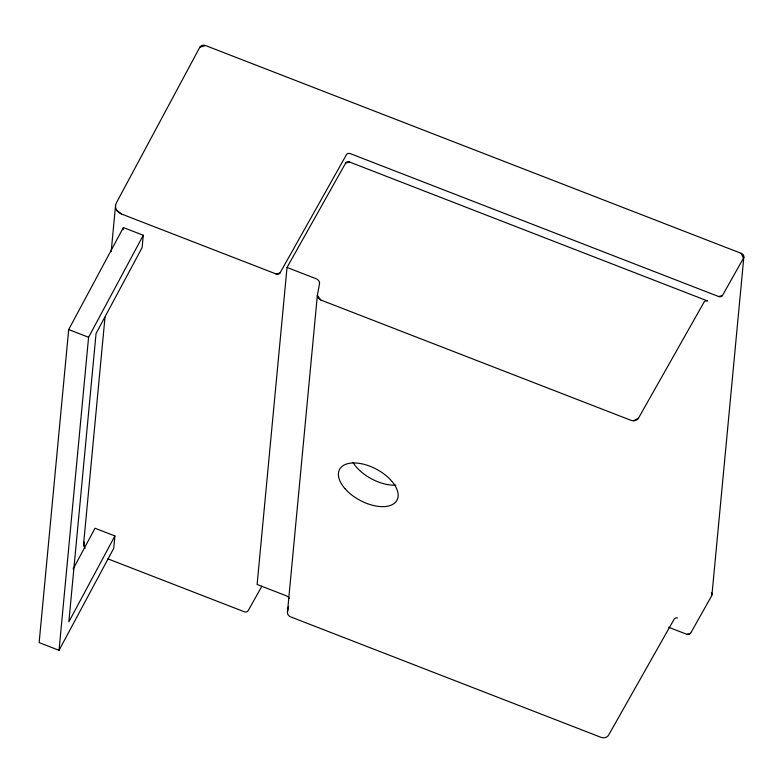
<?xml version="1.0" encoding="UTF-8"?>
<svg xmlns="http://www.w3.org/2000/svg" width="783" height="783" viewBox="0 0 783 783"><rect width="100%" height="100%" fill="white"/><g stroke="black" fill="none" stroke-linecap="round" stroke-linejoin="round"><path stroke-width="1.17" d="M114.905 535.954L68.845 621.859L96.055 333.519L142.114 247.624L143.279 235.262L123.391 227.55L68.689 329.555L39.15 642.598L59.038 650.321L113.741 548.306L114.905 535.954L95.017 528.231L73.132 569.035M59.038 650.321L88.587 337.277L143.279 235.262M83.673 543.187L105 317.203M111.196 251.588L115.551 205.42M123.176 229.791L123.391 227.55M633.555 420.774L638.488 418.151L704.034 302.169A2.936 2.408 5.4 0 1 707.46 300.907L349.394 161.964L345.655 163.07L287.028 267.443L257.108 584.47L286.167 595.736A5.794 4.757 5.4 0 1 289.25 598.466M287.43 612.463L317.35 295.436L319.493 283.916A5.794 4.757 5.4 0 0 316.078 278.719L287.028 267.443M711.953 594.865L743.83 257.108M83.869 545.79L84.231 542.727M288.536 606.385L287.498 611.836A5.794 4.757 5.4 0 0 290.239 616.73L601.011 737.332A5.794 4.757 5.4 0 0 608.577 735.178L674.124 619.196A2.936 2.408 5.4 0 1 677.54 617.924M199.831 47.225L116.344 202.924A10.14 8.319 5.4 0 0 121.6 214.043L276.233 274.03L280.02 272.944L346.448 154.691A2.897 2.378 5.4 0 1 350.187 153.585L718.716 296.551A2.897 2.378 5.4 0 0 722.474 295.504L743.498 258.126A4.346 3.563 5.4 0 0 741.247 253.369L205.537 45.551L199.831 47.225A4.346 3.563 5.4 0 1 204.892 45.345M261.904 586.203L248.142 610.711A2.897 2.378 5.4 0 1 244.355 611.787L107.917 558.856M668.643 627.252L686.838 634.308L690.596 633.261L711.62 595.892A4.346 3.563 5.4 0 0 711.395 592.672M718.716 296.551L722.474 295.504M320.834 300.016L317.35 295.436A5.794 4.757 5.4 0 0 320.834 300.016L630.932 420.305A5.794 4.757 5.4 0 0 638.488 418.151M68.689 329.555L88.587 337.277M116.912 210.49L121.6 214.043M741.247 253.369L743.468 258.184M395.904 485.117A32.573 17.598 28.2 0 1 352.898 462.273M85.034 548.247A10.14 8.319 5.4 0 1 83.957 541.905M690.596 633.261A2.897 2.378 5.4 0 1 686.838 634.308M345.655 163.07A2.897 2.378 5.4 0 1 349.394 161.964M280.02 272.944A2.897 2.378 5.4 0 1 276.233 274.03M344.921 488.592A32.573 17.598 28.2 0 0 396.11 501.531A32.573 17.598 28.2 0 0 363.772 464.26A32.573 17.598 28.2 0 0 344.921 488.592"/></g></svg>
